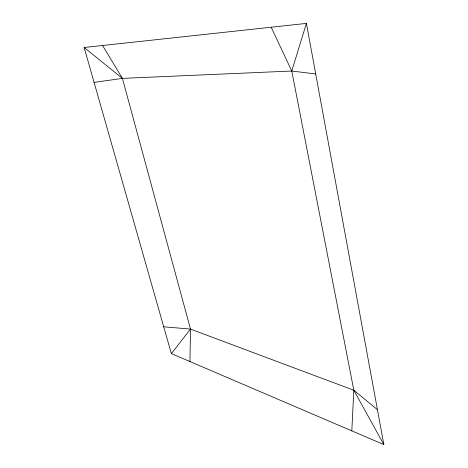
<?xml version="1.0" encoding="UTF-8"?>
<svg xmlns="http://www.w3.org/2000/svg" width="468" height="468" viewBox="0 0 468 468"><rect width="100%" height="100%" fill="white"/><g stroke="black" fill="none" stroke-linecap="round" stroke-linejoin="round"><path stroke-width="0.7" d="M189.938 361.548L190.499 329.092L122.411 78.378L102.562 45.501M351.807 430.876L353.82 390.242L291.763 71.025L271.183 27.22M94.091 82.391L122.411 78.378L291.763 71.025L306.411 23.4L84.146 47.496L171.358 353.592L383.854 444.6L306.411 23.4M171.358 353.592L190.499 329.092L353.82 390.242L377.424 409.652M163.724 326.793L190.499 329.092M291.763 71.025L315.707 73.973M84.146 47.496L122.411 78.378M353.82 390.242L383.854 444.6"/></g></svg>
